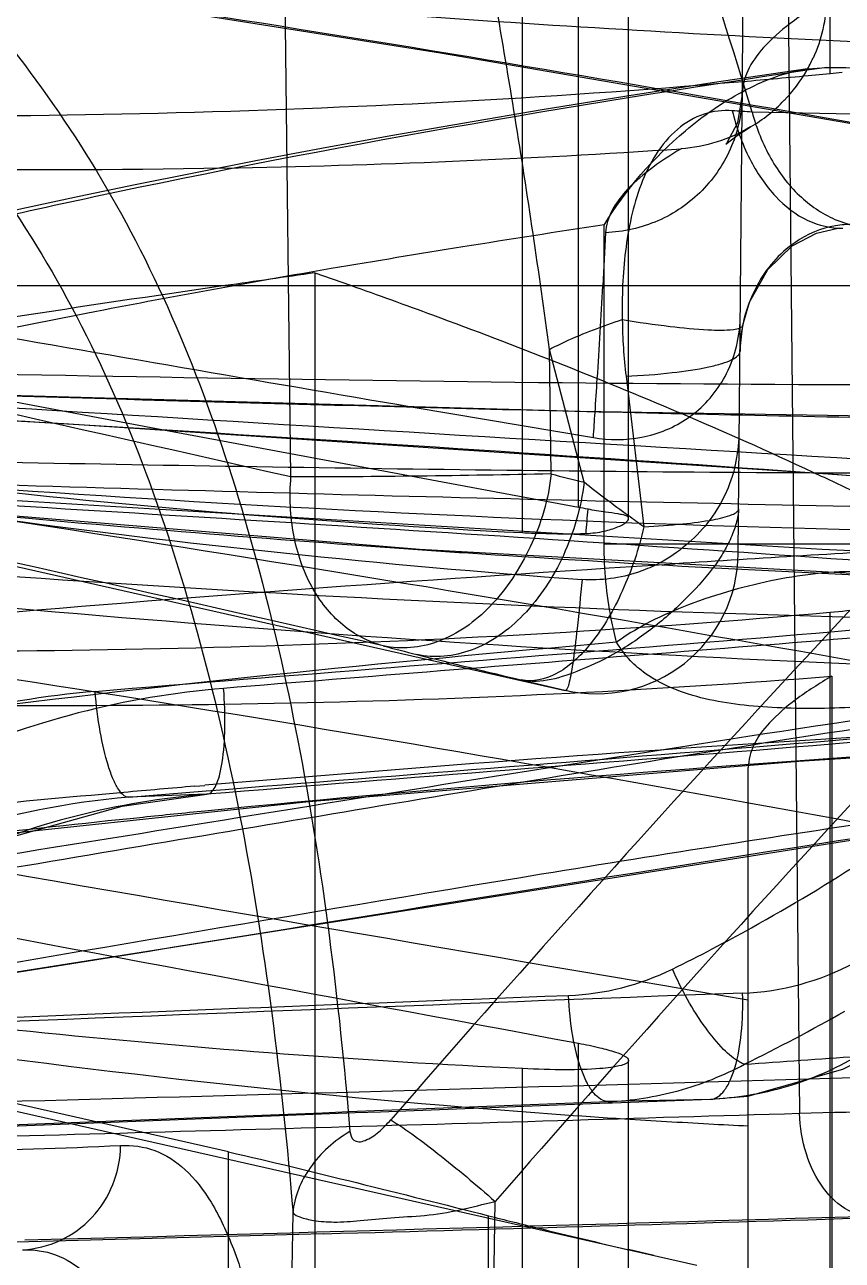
# Model space of a CAD drawing. Header units: millimetres. Extents: x 29875 to 31218, y -21313 to -20364.
# Drawn here: x 30566.321 to 30568.674, y -21046.04 to -21042.482 of the extents above; entities that cross this region are included whole.
import ezdxf

# ---------------------------------------------------------------- set-up
doc = ezdxf.new("R2010")
doc.units = ezdxf.units.MM
doc.header["$LTSCALE"] = 8
doc.layers.add('Cav-cor', color=30, linetype='Continuous')
doc.layers.add('WT', color=4, linetype='Continuous')

# ---------------------------------------------------------------- blocks, each defined once
blk = doc.blocks.new('20160903.150408')
at = {"layer": 'Cav-cor', "color": 241}
for p, q in [((-60.7326, 27.449), (-60.7687, 30.3717)), ((-59.1806, 28.6108), (-59.1806, 30.2443)), ((-59.3142, 30.1224), (-59.2686, 25.6167)), ((-59.445, 27.2286), (-59.4212, 29.9495)), ((-59.9051, 27.3615), (-59.9051, 29.1501)), ((-59.7606, 27.3284), (-59.7606, 29.0457)), ((-60.066, 27.2888), (-60.066, 28.9839)), ((-59.1899, 28.6285), (-59.2462, 28.6202)), ((-59.2451, 28.6242), (-59.1899, 28.6285)), ((-59.2439, 28.6048), (-59.1806, 28.6108)), ((-58.8939, 28.4892), (-59.4052, 28.4995)), ((-59.827, 28.1524), (-59.8348, 27.9996)), ((-59.8309, 27.2551), (-59.8309, 28.1741)), ((-60.6636, 28.0367), (-60.6636, 24.8673)), ((-60.6636, 28.0367), (-60.5613, 28.001)), ((-62.8101, 28), (-54.9359, 28)), ((-59.4319, 27.8859), (-59.4123, 27.9521)), ((-59.4399, 27.8104), (-59.4319, 27.8859)), ((-59.4319, 27.8859), (-59.4318, 27.8874)), ((-59.9838, 27.4579), (-59.9882, 27.8165)), ((-59.8887, 27.4336), (-59.9882, 27.8165)), ((-61.3867, 27.6016), (-63.6963, 27.7392)), ((-59.768, 27.7388), (-59.7163, 27.3054)), ((-59.8999, 27.6375), (-62.1706, 27.7012)), ((-61.0845, 27.5812), (-61.6445, 27.6862)), ((-60.3804, 27.6502), (-59.8621, 27.5623)), ((-61.3266, 27.5979), (-61.4577, 27.6059)), ((-59.9051, 27.3615), (-61.0845, 27.5812)), ((-59.059, 27.4479), (-59.307, 27.4658)), ((-58.9455, 27.2551), (-59.8309, 27.2551)), ((-61.6433, 27.2181), (-59.9432, 26.8344)), ((-59.1806, 24.6403), (-59.1806, 27.0584)), ((-60.0711, 26.8647), (-59.9441, 26.8347)), ((-59.1751, 26.8753), (-59.1751, 24.6349)), ((-59.9437, 26.8345), (-59.9441, 26.8347)), ((-59.416, 24.1775), (-59.416, 26.6121)), ((-61.1998, 26.5264), (-60.9769, 26.5448)), ((-61.0095, 26.5584), (-60.9803, 26.5609)), ((-60.9761, 26.5351), (-61.1998, 26.5264)), ((-60.9761, 26.5351), (-60.9744, 26.5351)), ((-63.1015, 25.7756), (-58.7511, 26.4611)), ((-61.1586, 26.4687), (-61.1954, 26.4649)), ((-61.281, 25.589), (-62.2023, 25.7968)), ((-59.9051, 24.4257), (-59.9051, 25.8184)), ((-59.7606, 24.4064), (-59.7606, 25.7688)), ((-60.066, 24.3813), (-60.066, 25.7451)), ((-59.5251, 25.6567), (-59.8194, 25.6502)), ((-59.5251, 25.6567), (-59.8075, 25.646)), ((-59.5251, 25.6567), (-59.5239, 25.6568)), ((-59.8075, 25.646), (-59.8193, 25.6455)), ((-60.9126, 25.5055), (-61.281, 25.589)), ((-60.9126, 24.1521), (-60.9126, 25.5055)), ((-60.1763, 23.3657), (-60.1448, 25.3625)), ((-60.7426, 24.3176), (-60.7266, 25.329)), ((-60.1642, 24.1511), (-60.1642, 25.3216)), ((-60.6402, 25.2694), (-60.9903, 25.2597)), ((-60.9903, 25.2597), (-61.5224, 25.2452)), ((-59.6879, 25.2071), (-59.7606, 25.2238))]:
    blk.add_line(p, q, dxfattribs=at)
for points in [[(-61.3815, 28.842), (-60.3023, 28.6706), (-59.0619, 28.4568)], [(-59.2452, 28.6246), (-59.5201, 28.5835), (-59.7718, 28.5444), (-60.0093, 28.5059), (-60.2334, 28.4681), (-60.445, 28.431), (-60.6448, 28.3946), (-60.8336, 28.359), (-61.0123, 28.3241), (-61.1816, 28.2899), (-61.342, 28.2565), (-61.4942, 28.224), (-61.6386, 28.1923), (-61.9063, 28.1316)], [(-59.4334, 28.5504), (-59.4475, 28.4684), (-59.4784, 28.4096)], [(-59.4784, 28.4096), (-59.4804, 28.4072), (-59.4483, 28.432), (-59.4094, 28.4568)], [(-59.4123, 27.9521), (-59.3595, 28.0463), (-59.2894, 28.1145), (-59.2201, 28.151), (-59.1623, 28.1642), (-59.1434, 28.1654)], [(-57.5, 27.6055), (-57.7055, 27.602), (-59.8999, 27.6375)], [(-57.495, 27.3187), (-59.1577, 27.4554), (-61.3867, 27.6016)], [(-57.6799, 27.1247), (-58.8925, 27.1588), (-60.3624, 27.2404), (-61.7472, 27.3541)], [(-63.4206, 26.153), (-62.732, 26.27), (-61.8196, 26.3934), (-60.6812, 26.514), (-59.2704, 26.6304), (-57.5769, 26.7392), (-55.6836, 26.838), (-53.6956, 26.928), (-51.6549, 27.0102), (-49.5625, 27.0835), (-47.5945, 27.1409)], [(-61.6948, 26.3477), (-61.539, 26.4116), (-61.2189, 26.5011), (-60.9744, 26.5351)], [(-64.7153, 26.3352), (-61.5537, 25.6295), (-59.5638, 25.1792)], [(-59.5239, 25.6568), (-59.4177, 25.6662), (-59.1442, 25.7438), (-59.0685, 25.7808)]]:
    blk.add_lwpolyline(points, dxfattribs=at)
for centre, radius, start, end in [((-13.2769, 1.8685), 56.2138, 147.00679, 151.69516), ((-75.2665, -59.9413), 90.3106, 79.091198, 81.32985), ((-74.8772, -59.8429), 89.7068, 79.087305, 81.33414), ((-59.6232, 28.8364), 0.4334, 330.0299, 335.2615), ((-59.6369, 28.8449), 0.4496, 316.1698, 329.973), ((-59.4729, 31.6459), 3.0491, 275.501, 276.1653), ((-61.513, 52.8418), 24.3429, 274.87425, 275.34859), ((-59.6691, 25.2614), 3.2488, 85.3409, 86.3481), ((-59.6446, 28.8526), 0.4604, 300.7197, 316.1368), ((-252.7441, -819.8307), 868.7643, 77.2312392, 77.5204387), ((-61.3849, 54.894), 26.5593, 270.99152, 273.8325), ((-61.5001, 62.337), 34.0031, 267.81822, 270.96861), ((-50.5829, -43.5972), 72.3397, 98.010343, 98.216841), ((-18.4877, -10.8756), 55.5945, 135.62745, 138.99993), ((-52.4498, -30.9388), 59.5445, 98.179663, 99.378764), ((-86.5188, 29.4469), 26.7232, 356.31881, 356.89549), ((-252.3458, -819.7459), 868.1778, 77.2314353, 77.5207036), ((-58.2596, 27.9204), 1.5193, 180.6803, 186.8633), ((-0.6137, 378.0273), 355.438, 260.102179, 260.319759), ((-59.0358, 27.8065), 0.4041, 168.4563, 179.4613), ((-18.686, -10.7128), 54.9569, 135.5821, 138.97191), ((-87.2662, 29.494), 27.472, 356.11971, 356.32087), ((-87.4949, 29.5094), 27.7013, 355.96942, 356.11999), ((-64.6382, 15.8626), 12.7987, 64.99914, 66.89493), ((-59.7819, 27.8968), 0.338, 304.7444, 308.0831), ((-73.7078, -177.2827), 205.2544, 85.976783, 86.54176), ((-59.8646, 27.5801), 0.4227, 345.3344, 357.2405), ((-59.843, 27.5785), 0.4011, 357.3159, 359.4961), ((-54.9756, 46.8059), 19.9857, 255.48771, 255.7689), ((-64.2838, 16.6337), 11.95, 64.29684, 64.97686), ((-58.7747, 53.0722), 25.8158, 263.40212, 267.13305), ((-75.1572, -61.9758), 90.3308, 78.84569, 81.460179), ((-56.3099, 84.9103), 57.8127, 264.60717, 265.908656), ((-57.9161, 54.2627), 27.1811, 262.18833, 265.82554), ((-60.1688, 25.9327), 1.4529, 78.4328, 79.5414), ((-81.0389, 29.0357), 21.228, 355.27305, 355.46201), ((-56.5904, 81.1589), 54.0509, 265.92157, 266.14795), ((-56.7768, 78.2639), 51.1499, 266.13843, 267.51643), ((-59.853, 27.2324), 0.408, 257.0996, 359.4998), ((-51.3553, -103.9488), 131.4086, 93.287529, 93.608578), ((-75.3494, -61.619), 89.5579, 78.839295, 81.501225), ((-55.3891, 46.5803), 20.2643, 255.48851, 255.76962), ((-55.3521, 46.8412), 20.5262, 255.84849, 256.70878), ((13.5143, 457.6568), 437.8301, 259.732283, 260.411427), ((-61.0957, 24.3959), 2.4438, 94.7084, 115.0877), ((-60.7281, 24.3927), 2.4554, 94.6327, 114.4855), ((-53.7608, -58.1777), 85.0457, 93.581727, 94.869683), ((-55.3386, -39.3335), 66.1355, 94.918934, 95.096549), ((-56.5666, -26.0277), 52.7732, 95.05188, 96.14131), ((-60.7994, 24.3095), 2.2324, 94.5653, 114.068), ((-61.0168, 24.2952), 2.2387, 94.689, 107.9524), ((-56.2053, -21.7513), 48.4738, 95.65305, 95.86508), ((-56.8192, -15.8333), 42.524, 95.9069, 96.60095), ((114.3403, 963.3971), 953.6327, 259.3351806, 259.4719179), ((-59.4599, 26.6992), 0.7372, 272.1419, 298.3081), ((-59.9612, 26.6936), 0.7381, 272.1711, 296.2864), ((-61.9747, 30.9239), 5.7601, 296.24854, 299.50667), ((-64.2286, 94.5556), 68.9653, 273.992215, 274.262748), ((-89.6929, 1071), 1045.7279, 271.5091042, 271.7359432), ((-59.8614, 26.567), 0.9184, 285.3826, 298.2121), ((-59.8557, 26.549), 0.8995, 272.3093, 285.3367), ((-58.1635, 50.5791), 25.0302, 265.41043, 266.31528), ((-63.8056, 198.5303), 172.9732, 271.502996, 271.68071), ((-80.4898, 720.5997), 695.3069, 271.5195996, 271.7489687), ((-58.2472, 49.3), 23.7484, 266.31842, 266.90373), ((-58.2836, 48.6379), 23.0854, 266.90521, 267.18833), ((-89.6939, 1068.0325), 1043.1619, 271.5487877, 271.6832733), ((-74.3923, 521.4044), 496.3255, 271.587749, 271.771997), ((-55.0785, 45.4224), 20.7342, 255.80178, 256.2039), ((-55.1481, 45.1376), 20.441, 256.20301, 256.95912)]:
    blk.add_arc(centre, radius, start, end, dxfattribs=at)
for points, knots in [([(-62.7576, 28.4982), (-62.361, 28.878), (-60.7497, 30.371), (-59.048, 31.7653), (-57.7355, 32.7606)], [0, 0, 0, 0, 0.250046, 1, 1, 1, 1]), ([(-59.4052, 28.4995), (-59.5156, 28.8681), (-59.7034, 29.4171), (-60.0089, 30.1279), (-60.1891, 30.4734), (-60.2911, 30.6388)], [0, 0, 0, 0, 0.497466, 0.748804, 1, 1, 1, 1]), ([(-59.9882, 27.8162), (-60.0184, 28.039), (-60.0846, 28.4847), (-60.2013, 29.1513), (-60.3392, 29.8153), (-60.4506, 30.2545), (-60.5184, 30.4705)], [0, 0, 0, 0, 0.249016, 0.498843, 0.749325, 1, 1, 1, 1]), ([(-61.9966, 29.1979), (-61.7874, 28.9886), (-61.4844, 28.6518), (-61.1676, 28.1283), (-60.9746, 27.6846), (-60.8228, 27.2013), (-60.6629, 26.4946), (-60.5947, 25.9417), (-60.5627, 25.5643)], [0, 0, 0, 0, 0.221783, 0.337007, 0.45726, 0.583547, 0.716134, 1, 1, 1, 1]), ([(-62.2049, 29.0067), (-61.9914, 28.7974), (-61.6793, 28.4618), (-61.3504, 27.936), (-61.1502, 27.4867), (-60.9934, 26.9957), (-60.8287, 26.2764), (-60.7592, 25.7133), (-60.7266, 25.329)], [0, 0, 0, 0, 0.220593, 0.33568, 0.456054, 0.582544, 0.715414, 1, 1, 1, 1]), ([(-61.629, 28.8807), (-60.7713, 28.8002), (-59.4816, 28.7077), (-57.7587, 28.6548), (-56.8966, 28.6518), (-56.4654, 28.6548)], [0, 0, 0, 0, 0.499869, 0.749829, 1, 1, 1, 1]), ([(-59.191, 28.8249), (-59.2272, 28.8032), (-59.2912, 28.7614), (-59.3695, 28.693), (-59.4199, 28.6246), (-59.4332, 28.5748), (-59.4334, 28.5523)], [0, 0, 0, 0, 0.334863, 0.605537, 0.820896, 1, 1, 1, 1]), ([(-59.2462, 28.6202), (-59.9337, 28.5182), (-60.8677, 28.3578), (-61.991, 28.1006), (-62.435, 27.9916), (-62.6347, 27.944)], [0, 0, 0, 0, 0.603229, 0.821748, 1, 1, 1, 1]), ([(-59.8309, 28.1741), (-59.7695, 28.2766), (-59.6443, 28.42), (-59.4375, 28.5652), (-59.3109, 28.6148), (-59.2452, 28.6245)], [0, 0, 0, 0, 0.473768, 0.736823, 1, 1, 1, 1]), ([(-59.1899, 28.6285), (-59.1414, 28.6281), (-59.0598, 28.6258), (-58.9781, 28.6199), (-58.9455, 28.6142)], [0, 0, 0, 0, 0.594702, 1, 1, 1, 1]), ([(-59.4334, 28.5523), (-59.4339, 28.5012), (-59.4549, 28.398), (-59.5422, 28.2671), (-59.6722, 28.1776), (-59.7755, 28.1542), (-59.827, 28.1524)], [0, 0, 0, 0, 0.248793, 0.49828, 0.748765, 1, 1, 1, 1]), ([(-59.4622, 28.5036), (-59.4893, 28.5055), (-59.5474, 28.4991), (-59.6251, 28.4526), (-59.6855, 28.3795), (-59.7413, 28.2617), (-59.7751, 28.0996), (-59.7802, 27.9681), (-59.7788, 27.9023)], [0, 0, 0, 0, 0.107754, 0.225076, 0.349981, 0.47871, 0.739047, 1, 1, 1, 1]), ([(-59.4622, 28.5036), (-59.4506, 28.4559), (-59.4193, 28.3672), (-59.3458, 28.2563), (-59.252, 28.1821), (-59.1779, 28.1647), (-59.1434, 28.1654)], [0, 0, 0, 0, 0.295583, 0.560902, 0.792087, 1, 1, 1, 1]), ([(-59.4052, 28.4995), (-59.3927, 28.453), (-59.3581, 28.3656), (-59.2763, 28.2572), (-59.172, 28.1847), (-59.0917, 28.1664), (-59.053, 28.1656)], [0, 0, 0, 0, 0.278808, 0.537704, 0.775496, 1, 1, 1, 1]), ([(-59.6097, 28.3941), (-59.6416, 28.375), (-59.6983, 28.3375), (-59.7819, 28.2657), (-59.8249, 28.1963), (-59.827, 28.1524)], [0, 0, 0, 0, 0.334017, 0.605925, 1, 1, 1, 1]), ([(-59.8309, 28.1748), (-59.9668, 28.1546), (-60.2288, 28.1133), (-60.7166, 28.0332), (-61.4321, 27.9032), (-62.2919, 27.7172), (-63.1228, 27.5138), (-63.5972, 27.4101), (-63.7997, 27.3765)], [0, 0, 0, 0, 0.10181, 0.196478, 0.366206, 0.640515, 0.847926, 1, 1, 1, 1]), ([(-59.1647, 28.1723), (-59.2065, 28.1652), (-59.2991, 28.1259), (-59.3646, 28.0486), (-59.3907, 28.0004)], [0, 0, 0, 0, 0.436325, 1, 1, 1, 1]), ([(-59.0994, 28.1756), (-59.1044, 28.176), (-59.1262, 28.1769), (-59.1481, 28.1752), (-59.1647, 28.1723)], [0, 0, 0, 0, 0.230105, 1, 1, 1, 1]), ([(-60.5613, 28.001), (-60.4823, 27.973), (-60.1643, 27.8584), (-59.8496, 27.7345), (-59.6158, 27.6347)], [0, 0, 0, 0, 0.247933, 1, 1, 1, 1]), ([(-59.9882, 27.8165), (-59.9732, 27.8244), (-59.9053, 27.8574), (-59.8344, 27.8841), (-59.7788, 27.9023)], [0, 0, 0, 0, 0.223802, 1, 1, 1, 1]), ([(-59.7788, 27.9023), (-59.7331, 27.8948), (-59.6506, 27.8828), (-59.5445, 27.8721), (-59.4756, 27.8712), (-59.4428, 27.8761), (-59.4326, 27.8825), (-59.4319, 27.8859)], [0, 0, 0, 0, 0.394336, 0.708512, 0.91292, 0.969751, 1, 1, 1, 1]), ([(-59.5734, 27.6307), (-59.5341, 27.6616), (-59.4637, 27.7481), (-59.4395, 27.8576), (-59.439, 27.9152)], [0, 0, 0, 0, 0.464285, 1, 1, 1, 1]), ([(-59.768, 27.7388), (-59.7235, 27.7411), (-59.6439, 27.7471), (-59.5514, 27.7604), (-59.4943, 27.7744), (-59.4657, 27.785), (-59.4469, 27.7954), (-59.4399, 27.8059), (-59.4399, 27.8103)], [0, 0, 0, 0, 0.387999, 0.696797, 0.812932, 0.901028, 0.961458, 1, 1, 1, 1]), ([(-61.8579, 27.7511), (-61.1319, 27.7364), (-59.6798, 27.7119), (-58.2271, 27.7127), (-57.5011, 27.7308)], [0, 0, 0, 0, 0.499972, 1, 1, 1, 1]), ([(-62.1308, 27.6857), (-61.3582, 27.637), (-59.8134, 27.5427), (-58.2683, 27.4521), (-57.4963, 27.4046)], [0, 0, 0, 0, 0.500235, 1, 1, 1, 1]), ([(-57.7026, 27.6013), (-58.0716, 27.6028), (-58.8094, 27.6127), (-60.2846, 27.6448), (-61.3908, 27.6765), (-62.1282, 27.6998)], [0, 0, 0, 0, 0.250043, 0.500046, 1, 1, 1, 1]), ([(-59.8621, 27.5623), (-59.8164, 27.5545), (-59.7195, 27.5543), (-59.6289, 27.5916), (-59.5893, 27.6191)], [0, 0, 0, 0, 0.490419, 1, 1, 1, 1]), ([(-57.1256, 27.0468), (-57.659, 27.0974), (-58.727, 27.1847), (-60.8645, 27.3287), (-62.4683, 27.4215), (-63.5373, 27.4846)], [0, 0, 0, 0, 0.250129, 0.500127, 1, 1, 1, 1]), ([(-62.1345, 27.5034), (-61.6551, 27.4931), (-60.6961, 27.4752), (-59.7369, 27.4637), (-59.2573, 27.4615)], [0, 0, 0, 0, 0.500002, 1, 1, 1, 1]), ([(-59.4557, 27.4731), (-59.4713, 27.4132), (-59.5288, 27.3009), (-59.6274, 27.2229), (-59.681, 27.1964)], [0, 0, 0, 0, 0.509066, 1, 1, 1, 1]), ([(-55.9495, 27.3777), (-56.4699, 27.3549), (-57.5119, 27.339), (-59.5954, 27.3682), (-61.1575, 27.4122), (-62.1988, 27.4451)], [0, 0, 0, 0, 0.24999, 0.49999, 1, 1, 1, 1]), ([(-60.4668, 26.9625), (-60.5092, 26.9734), (-60.5928, 27.0178), (-60.6826, 27.1337), (-60.7328, 27.2834), (-60.7373, 27.3931), (-60.7326, 27.449)], [0, 0, 0, 0, 0.21954, 0.456913, 0.718594, 1, 1, 1, 1]), ([(-59.9838, 27.4579), (-60.1105, 27.4548), (-60.3601, 27.4511), (-60.6097, 27.4488), (-60.7326, 27.449)], [0, 0, 0, 0, 0.507776, 1, 1, 1, 1]), ([(-59.9838, 27.4579), (-59.9904, 27.3853), (-60.0337, 27.2468), (-60.1448, 27.0746), (-60.2961, 26.9636), (-60.4157, 26.9509), (-60.4668, 26.9625)], [0, 0, 0, 0, 0.286276, 0.557226, 0.794234, 1, 1, 1, 1]), ([(-59.8887, 27.4336), (-59.8978, 27.3613), (-59.937, 27.2223), (-60.049, 27.0501), (-60.1998, 26.939), (-60.3194, 26.9262), (-60.3705, 26.9378)], [0, 0, 0, 0, 0.28639, 0.557274, 0.794172, 1, 1, 1, 1]), ([(-59.7163, 27.3054), (-59.7317, 27.3161), (-59.7901, 27.3576), (-59.8474, 27.4006), (-59.8887, 27.4336)], [0, 0, 0, 0, 0.261554, 1, 1, 1, 1]), ([(-61.742, 27.4269), (-61.0351, 27.3757), (-59.6197, 27.2987), (-58.2025, 27.2772), (-57.4942, 27.2732)], [0, 0, 0, 0, 0.500173, 1, 1, 1, 1]), ([(-61.7446, 27.3953), (-61.067, 27.3532), (-59.7115, 27.2712), (-58.356, 27.1914), (-57.6783, 27.1497)], [0, 0, 0, 0, 0.500005, 1, 1, 1, 1]), ([(-55.9495, 27.3777), (-56.3586, 27.2944), (-57.1846, 27.167), (-58.4304, 27.0398), (-59.6784, 26.9394), (-60.5105, 26.8741), (-60.9264, 26.8401)], [0, 0, 0, 0, 0.250085, 0.500076, 0.750041, 1, 1, 1, 1]), ([(-59.4439, 27.3566), (-59.444, 27.3461), (-59.4485, 27.3215), (-59.4612, 27.2825), (-59.482, 27.2389), (-59.5221, 27.1773), (-59.5888, 27.1018), (-59.6824, 27.0178), (-59.787, 26.9446), (-59.9121, 26.8839), (-60.0135, 26.8516), (-60.0698, 26.8644)], [0, 0, 0, 0, 0.03737, 0.0875, 0.145262, 0.207788, 0.347307, 0.500399, 0.653319, 0.795535, 1, 1, 1, 1]), ([(-59.8831, 27.2863), (-59.8655, 27.287), (-59.8346, 27.2906), (-59.7955, 27.3026), (-59.7724, 27.3142), (-59.7606, 27.3248), (-59.7606, 27.3294)], [0, 0, 0, 0, 0.394627, 0.696056, 0.897433, 1, 1, 1, 1]), ([(-59.7606, 27.3294), (-59.7606, 27.333), (-59.768, 27.3379), (-59.7785, 27.3403), (-59.7986, 27.3441), (-59.8319, 27.3479), (-59.8609, 27.3527), (-59.8775, 27.3561)], [0, 0, 0, 0, 0.088956, 0.169624, 0.279068, 0.585084, 1, 1, 1, 1]), ([(-59.7163, 27.3054), (-59.6789, 27.3074), (-59.6122, 27.3123), (-59.5276, 27.3229), (-59.4748, 27.3349), (-59.4501, 27.346), (-59.4439, 27.3535), (-59.4439, 27.3566)], [0, 0, 0, 0, 0.398587, 0.708909, 0.909461, 0.96658, 1, 1, 1, 1]), ([(-59.7163, 27.3054), (-59.7312, 27.242), (-59.7704, 27.1246), (-59.8441, 26.9953), (-59.9144, 26.9186), (-59.978, 26.8716), (-60.0369, 26.8571), (-60.0698, 26.8644)], [0, 0, 0, 0, 0.322197, 0.608007, 0.728699, 0.833326, 1, 1, 1, 1]), ([(-60.066, 27.2888), (-60.0489, 27.2879), (-59.988, 27.2854), (-59.927, 27.2847), (-59.8831, 27.2863)], [0, 0, 0, 0, 0.279603, 1, 1, 1, 1]), ([(-59.7951, 26.9728), (-59.801, 26.9952), (-59.8221, 27.0878), (-59.8309, 27.1832), (-59.8309, 27.2551)], [0, 0, 0, 0, 0.243643, 1, 1, 1, 1]), ([(-62.2125, 26.9988), (-62.0258, 27.0167), (-61.1647, 27.0949), (-60.302, 27.1565), (-59.6262, 27.1992)], [0, 0, 0, 0, 0.216855, 1, 1, 1, 1]), ([(-59.681, 27.1964), (-59.6976, 27.1882), (-59.7651, 27.1599), (-59.8403, 27.1498), (-59.8948, 27.1537)], [0, 0, 0, 0, 0.253234, 1, 1, 1, 1]), ([(-61.7595, 27.179), (-61.104, 27.1308), (-59.7913, 27.0558), (-58.4769, 27.0282), (-57.8197, 27.0221)], [0, 0, 0, 0, 0.500036, 1, 1, 1, 1]), ([(-59.8946, 27.1537), (-59.8989, 27.1065), (-59.9067, 27.0258), (-59.918, 26.9332), (-59.9262, 26.8804), (-59.9322, 26.8552), (-59.9356, 26.8415), (-59.9411, 26.8339), (-59.9432, 26.8344)], [0, 0, 0, 0, 0.437254, 0.748525, 0.856754, 0.93374, 0.980239, 1, 1, 1, 1]), ([(-58.9368, 27.149), (-58.9596, 27.1595), (-59.0167, 27.1733), (-59.1563, 27.1811), (-59.3583, 27.1545), (-59.5596, 27.0962), (-59.7059, 27.0304), (-59.7685, 26.9927), (-59.7951, 26.9728)], [0, 0, 0, 0, 0.083777, 0.192886, 0.465683, 0.757679, 0.888935, 1, 1, 1, 1]), ([(-58.684, 27.1816), (-58.684, 27.1756), (-58.697, 27.1612), (-58.7257, 27.1467), (-58.7714, 27.1293), (-58.8599, 27.1048), (-58.9981, 27.0784), (-59.1164, 27.0642), (-59.1806, 27.0584)], [0, 0, 0, 0, 0.03479, 0.097562, 0.191068, 0.313332, 0.627977, 1, 1, 1, 1]), ([(-59.1806, 27.0584), (-60.2601, 26.9619), (-62.4319, 26.9053), (-64.5976, 27.028), (-65.6777, 27.1204)], [0, 0, 0, 0, 0.499942, 1, 1, 1, 1]), ([(-61.2963, 26.8315), (-60.7288, 26.8785), (-59.5935, 26.9666), (-58.4585, 27.0631), (-57.8925, 27.1254)], [0, 0, 0, 0, 0.499988, 1, 1, 1, 1]), ([(-57.9312, 27.1109), (-57.9449, 27.0878), (-57.9823, 27.0489), (-58.068, 26.9912), (-58.183, 26.94), (-58.3224, 26.8953), (-58.503, 26.8518), (-58.7211, 26.8164), (-58.9716, 26.7915), (-59.2054, 26.7797), (-59.39, 26.7844), (-59.5276, 26.8054), (-59.6249, 26.8329), (-59.7018, 26.8723), (-59.7594, 26.9204), (-59.7838, 26.9537), (-59.7951, 26.9728)], [0, 0, 0, 0, 0.040409, 0.079486, 0.155289, 0.22868, 0.299716, 0.434712, 0.560819, 0.678474, 0.786996, 0.837969, 0.887653, 0.93854, 0.966656, 1, 1, 1, 1]), ([(-57.1256, 26.991), (-57.6477, 26.9488), (-58.6892, 26.8179), (-60.2439, 26.572), (-61.7988, 26.3185), (-62.8366, 26.1562), (-63.3559, 26.0781)], [0, 0, 0, 0, 0.249527, 0.499628, 0.749864, 1, 1, 1, 1]), ([(-59.7951, 26.9728), (-60.4623, 26.9152), (-61.5684, 26.8035), (-62.6681, 26.6372), (-63.102, 26.5538)], [0, 0, 0, 0, 0.602499, 1, 1, 1, 1]), ([(-62.1952, 26.2129), (-61.4114, 26.3434), (-60.2373, 26.5462), (-58.6694, 26.7955), (-57.8826, 26.8974), (-57.4884, 26.9366)], [0, 0, 0, 0, 0.500468, 0.750484, 1, 1, 1, 1]), ([(-59.1751, 26.8753), (-59.2112, 26.8544), (-59.2749, 26.8141), (-59.3528, 26.7481), (-59.4029, 26.6822), (-59.416, 26.6338), (-59.416, 26.6121)], [0, 0, 0, 0, 0.337822, 0.609558, 0.823738, 1, 1, 1, 1]), ([(-61.1998, 26.5264), (-61.2124, 26.5267), (-61.2302, 26.5488), (-61.2458, 26.5803), (-61.2657, 26.6357), (-61.2842, 26.7199), (-61.2932, 26.7925), (-61.2963, 26.8315)], [0, 0, 0, 0, 0.115237, 0.21204, 0.334855, 0.643923, 1, 1, 1, 1]), ([(-60.9769, 26.5448), (-60.3948, 26.5923), (-59.2301, 26.682), (-58.0663, 26.7863), (-57.4863, 26.8558)], [0, 0, 0, 0, 0.499949, 1, 1, 1, 1]), ([(-57.4861, 26.8416), (-58.0661, 26.7734), (-59.2298, 26.6718), (-60.3942, 26.5827), (-60.9761, 26.5351)], [0, 0, 0, 0, 0.50004, 1, 1, 1, 1]), ([(-60.9744, 26.5351), (-60.9625, 26.5362), (-60.9476, 26.5591), (-60.9374, 26.5908), (-60.9263, 26.6464), (-60.9212, 26.7303), (-60.9234, 26.8018), (-60.9264, 26.8401)], [0, 0, 0, 0, 0.112078, 0.207019, 0.328649, 0.638417, 1, 1, 1, 1]), ([(-57.9832, 26.716), (-58.2737, 26.6986), (-59.2736, 26.6351), (-60.2727, 26.5567), (-60.9802, 26.4867)], [0, 0, 0, 0, 0.290457, 1, 1, 1, 1]), ([(-62.195, 25.9385), (-61.4889, 26.0569), (-60.4327, 26.2393), (-59.026, 26.4647), (-58.3237, 26.5608), (-57.9732, 26.6006)], [0, 0, 0, 0, 0.502594, 0.752372, 1, 1, 1, 1]), ([(-57.9689, 26.5707), (-58.6742, 26.4799), (-60.085, 26.255), (-61.4945, 26.0246), (-62.203, 25.9136)], [0, 0, 0, 0, 0.497917, 1, 1, 1, 1]), ([(-59.6343, 26.0318), (-59.5574, 26.0697), (-59.2528, 26.2292), (-58.9636, 26.4177), (-58.7572, 26.5727)], [0, 0, 0, 0, 0.249229, 1, 1, 1, 1]), ([(-60.066, 25.7451), (-60.984, 25.7886), (-62.8175, 25.98), (-64.628, 26.3163), (-65.5274, 26.5145)], [0, 0, 0, 0, 0.499508, 1, 1, 1, 1]), ([(-59.4399, 25.7634), (-59.4574, 25.773), (-59.4934, 25.8042), (-59.5637, 25.891), (-59.6083, 25.9724), (-59.6343, 26.0318)], [0, 0, 0, 0, 0.178987, 0.419514, 1, 1, 1, 1]), ([(-59.8194, 25.6502), (-59.8349, 25.6501), (-59.8594, 25.6694), (-59.8805, 25.7032), (-59.9045, 25.7582), (-59.9246, 25.8435), (-59.9319, 25.9168), (-59.9332, 25.956)], [0, 0, 0, 0, 0.135819, 0.234894, 0.356477, 0.656552, 1, 1, 1, 1]), ([(-59.5239, 25.6568), (-59.5088, 25.6574), (-59.4857, 25.6772), (-59.4672, 25.7114), (-59.4473, 25.7665), (-59.4333, 25.8515), (-59.431, 25.9239), (-59.4323, 25.9626)], [0, 0, 0, 0, 0.135241, 0.233521, 0.354432, 0.65433, 1, 1, 1, 1]), ([(-59.9051, 25.8184), (-59.8846, 25.8146), (-59.8489, 25.8074), (-59.8028, 25.7946), (-59.7755, 25.7845), (-59.7607, 25.7737), (-59.7606, 25.7687)], [0, 0, 0, 0, 0.402163, 0.706198, 0.903633, 1, 1, 1, 1]), ([(-59.7606, 25.7687), (-59.7605, 25.7657), (-59.7677, 25.7583), (-59.7955, 25.7502), (-59.8549, 25.7429), (-59.9497, 25.741), (-60.0242, 25.7431), (-60.066, 25.7451)], [0, 0, 0, 0, 0.029482, 0.083994, 0.283998, 0.597483, 1, 1, 1, 1]), ([(-59.1024, 25.7811), (-59.1667, 25.7435), (-59.3039, 25.6839), (-59.4516, 25.6596), (-59.5251, 25.6567)], [0, 0, 0, 0, 0.503096, 1, 1, 1, 1]), ([(-60.5627, 25.5643), (-60.5619, 25.5551), (-60.5569, 25.5389), (-60.5358, 25.533), (-60.5176, 25.5382), (-60.4984, 25.5485), (-60.4731, 25.5679), (-60.4561, 25.5854), (-60.4454, 25.5977)], [0, 0, 0, 0, 0.17763, 0.270564, 0.38997, 0.533408, 0.686857, 1, 1, 1, 1]), ([(-60.4454, 25.5977), (-60.3983, 25.5687), (-60.2963, 25.492), (-60.1987, 25.4104), (-60.1448, 25.3625)], [0, 0, 0, 0, 0.434041, 1, 1, 1, 1]), ([(-59.0448, 25.3162), (-59.0732, 25.3151), (-59.1351, 25.3318), (-59.2074, 25.4011), (-59.2549, 25.5006), (-59.2675, 25.5771), (-59.2686, 25.6167)], [0, 0, 0, 0, 0.207333, 0.441941, 0.710596, 1, 1, 1, 1]), ([(-60.5627, 25.5643), (-60.6071, 25.5376), (-60.684, 25.4715), (-60.723, 25.3756), (-60.7274, 25.3294)], [0, 0, 0, 0, 0.527634, 1, 1, 1, 1]), ([(-62.3403, 25.4933), (-62.1353, 25.497), (-61.7628, 25.5047), (-61.3903, 25.5159), (-61.223, 25.5239)], [0, 0, 0, 0, 0.550351, 1, 1, 1, 1]), ([(-61.5053, 25.2236), (-61.4683, 25.2254), (-61.3938, 25.2439), (-61.3006, 25.3113), (-61.2388, 25.4094), (-61.2235, 25.4859), (-61.223, 25.5239)], [0, 0, 0, 0, 0.246498, 0.495256, 0.746827, 1, 1, 1, 1]), ([(-61.223, 25.5239), (-61.19, 25.5255), (-61.121, 25.5159), (-61.0289, 25.4552), (-60.9536, 25.3546), (-60.8911, 25.2174), (-60.8396, 25.043), (-60.7799, 24.7405), (-60.7557, 24.4934), (-60.7426, 24.3176)], [0, 0, 0, 0, 0.071065, 0.144518, 0.231129, 0.337639, 0.467287, 0.621169, 1, 1, 1, 1]), ([(-60.9126, 25.5055), (-60.7893, 25.4776), (-60.5398, 25.4161), (-60.2906, 25.3536), (-60.1642, 25.3216)], [0, 0, 0, 0, 0.49224, 1, 1, 1, 1]), ([(-60.7266, 25.3293), (-60.7217, 25.3238), (-60.7012, 25.3152), (-60.6621, 25.3057), (-60.6033, 25.3018), (-60.5293, 25.3073), (-60.4426, 25.3171), (-60.346, 25.3207), (-60.2453, 25.3365), (-60.1787, 25.3551), (-60.1448, 25.3625)], [0, 0, 0, 0, 0.03773, 0.107207, 0.206817, 0.333872, 0.483819, 0.649642, 0.823692, 1, 1, 1, 1]), ([(-61.5054, 25.2236), (-61.4733, 25.2248), (-61.4069, 25.2153), (-61.3178, 25.1583), (-61.245, 25.0641), (-61.1848, 24.9359), (-61.1355, 24.7736), (-61.079, 24.4934), (-61.0564, 24.2647), (-61.0444, 24.1023)], [0, 0, 0, 0, 0.073703, 0.149217, 0.237013, 0.343868, 0.473112, 0.62585, 1, 1, 1, 1])]:
    blk.add_open_spline(points, degree=3, knots=knots, dxfattribs=at)
for points in [[(-59.191, 28.8249), (-59.1915, 28.7668), (-59.2053, 28.7078), (-59.2295, 28.6551)], [(-62.7885, 28.4979), (-61.6738, 28.4716), (-60.5556, 28.4921), (-59.4446, 28.5869)], [(-59.4094, 28.4568), (-59.4695, 28.4211), (-59.5399, 28.3988), (-59.6097, 28.3941)], [(-59.3907, 28.0004), (-59.4099, 27.9652), (-59.4237, 27.9267), (-59.4318, 27.8874)], [(-61.4577, 27.6059), (-61.8889, 27.6322), (-62.3201, 27.6578), (-62.7513, 27.6833)], [(-59.2573, 27.4615), (-58.6708, 27.4588), (-58.0841, 27.4614), (-57.4978, 27.4754)], [(-57.7699, 26.8697), (-59.1343, 26.8909), (-60.4985, 26.9724), (-61.8571, 27.1002)], [(-62.1994, 26.7999), (-61.1913, 26.7777), (-60.1804, 26.7954), (-59.1751, 26.8753)], [(-62.1145, 25.8704), (-61.3874, 25.8992), (-60.6603, 25.9281), (-59.9332, 25.956)], [(-59.4323, 25.9626), (-60.297, 25.9298), (-61.1616, 25.8956), (-62.0263, 25.8615)], [(-62.1947, 25.8652), (-61.5216, 25.7643), (-60.8449, 25.6835), (-60.1664, 25.6291)], [(-59.4272, 25.7577), (-59.4316, 25.7592), (-59.4358, 25.7612), (-59.4399, 25.7634)], [(-62.2128, 25.5562), (-61.415, 25.5879), (-60.6172, 25.6196), (-59.8194, 25.6502)], [(-59.8193, 25.6455), (-60.5961, 25.6157), (-61.3729, 25.5852), (-62.1497, 25.5545)]]:
    blk.add_open_spline(points, degree=3, dxfattribs=at)

msp = doc.modelspace()

# ---------------------------------------------------------------- linework, layer by layer
at = {"layer": 'Cav-cor', "color": 241}
msp.add_line((30477.8198, -21043.2329), (30627.8198, -21043.2329), dxfattribs=at)

# ---------------------------------------------------------------- block references
at = {"layer": 'WT'}
msp.add_blockref('20160903.150408', (30627.8198, -21071.2329), dxfattribs=at)

doc.saveas('drawing.dxf')
